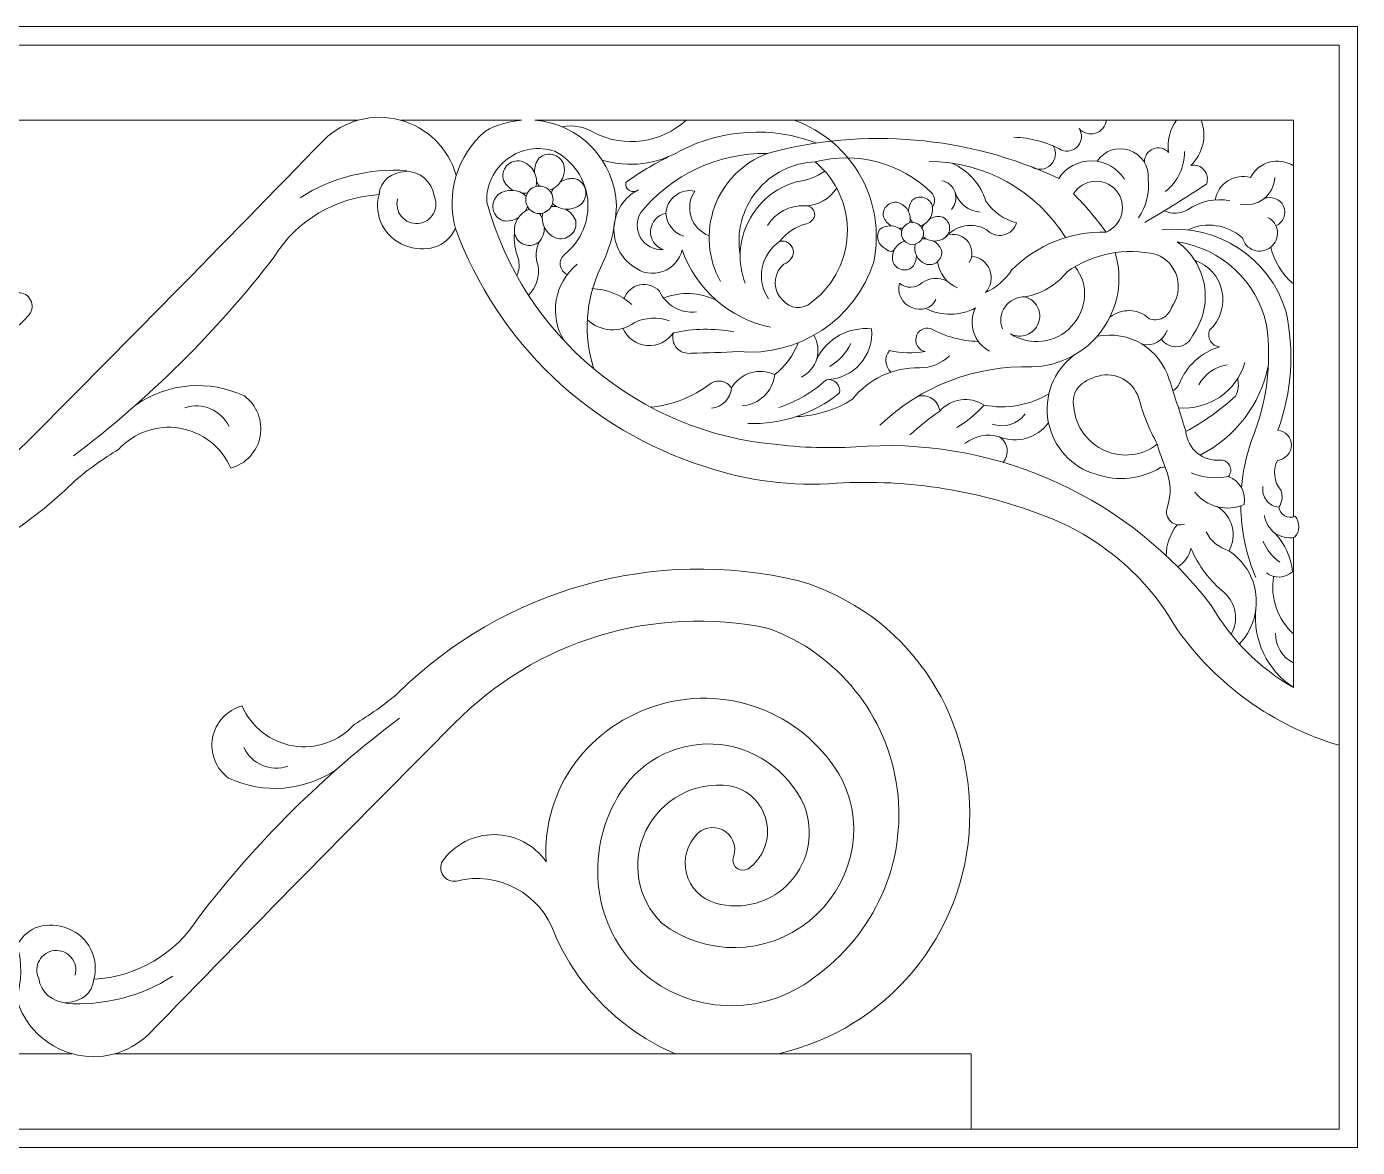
# Model space of a CAD drawing. Header units: millimetres. Extents: x 4867 to 5113, y 1528 to 1787.
# Drawn here: x 4967.8 to 5112.6, y 1665.4 to 1787.4 of the extents above; entities that cross this region are included whole.
import ezdxf

# ---------------------------------------------------------------- set-up
doc = ezdxf.new("R2010")
doc.units = ezdxf.units.MM
doc.header["$MEASUREMENT"] = 0
doc.layers.add('SITARA ALL', color=18, linetype='Continuous', true_color=0x000000)

msp = doc.modelspace()

# ---------------------------------------------------------------- linework, layer by layer
at = {"layer": 'SITARA ALL', "lineweight": 9}
for points, knots in [([(4868.61, 1787.41), (4868.61, 1787.41), (5112.61, 1787.41), (5112.61, 1787.41), (5112.61, 1787.41), (5112.61, 1665.41), (5112.61, 1665.41), (5112.61, 1665.41), (4868.61, 1665.41), (4868.61, 1665.41), (4868.61, 1665.41), (4868.61, 1787.41), (4868.61, 1787.41)], [0, 0, 0, 0, 0.25, 0.25, 0.25, 0.5, 0.5, 0.5, 0.75, 0.75, 0.75, 1, 1, 1, 1]), ([(4870.61, 1785.41), (4870.61, 1785.41), (4870.61, 1667.41), (4870.61, 1667.41), (4870.61, 1667.41), (5110.61, 1667.41), (5110.61, 1667.41), (5110.61, 1667.41), (5110.61, 1785.41), (5110.61, 1785.41), (5110.61, 1785.41), (4870.61, 1785.41), (4870.61, 1785.41)], [0, 0, 0, 0, 0.25, 0.25, 0.25, 0.5, 0.5, 0.5, 0.75, 0.75, 0.75, 1, 1, 1, 1]), ([(5003.82, 1777.22), (5003.82, 1777.22), (4910.63, 1777.22), (4910.63, 1777.22), (4910.63, 1777.22), (4910.63, 1785.41), (4910.63, 1785.41), (4910.63, 1785.41), (5110.61, 1785.41), (5110.61, 1785.41), (5110.61, 1785.41), (5110.61, 1709.18), (5110.61, 1709.18), (5103.47, 1711.3), (5097.25, 1715.77), (5092.95, 1721.85), (5089.7, 1727.58), (5084.53, 1731.97), (5078.34, 1734.23), (5070.96, 1737.07), (5063.06, 1738.24), (5055.17, 1737.66)], [0, 0, 0, 0, 0.125, 0.125, 0.125, 0.25, 0.25, 0.25, 0.375, 0.375, 0.375, 0.5, 0.5, 0.5, 0.625, 0.625, 0.625, 0.75, 0.75, 0.75, 1, 1, 1, 1]), ([(4931.62, 1777.22), (4919.77, 1774.54), (4911.22, 1764.22), (4910.81, 1752.08), (4910.39, 1739.95), (4917.76, 1729.2), (4929.39, 1725.73), (4945.08, 1722), (4961.57, 1726.62), (4973.02, 1737.98), (4974.52, 1739.23), (4976.12, 1740.37), (4977.79, 1741.39), (4979.46, 1743.24), (4981.97, 1744.11), (4984.43, 1743.7), (4986.9, 1743.3), (4989, 1741.65), (4989.99, 1739.35), (4991.64, 1739.8), (4992.88, 1741.15), (4993.19, 1742.83), (4993.5, 1744.51), (4992.85, 1746.2), (4991.47, 1747.21), (4987.65, 1749), (4983.16, 1748.64), (4979.68, 1746.25)], [0, 0, 0, 0, 0.1, 0.1, 0.1, 0.2, 0.2, 0.2, 0.3, 0.3, 0.3, 0.4, 0.4, 0.4, 0.5, 0.5, 0.5, 0.6, 0.6, 0.6, 0.7, 0.7, 0.7, 0.8, 0.8, 0.8, 1, 1, 1, 1]), ([(5014.53, 1771.21), (5013.7, 1774.16), (5011.38, 1776.45), (5008.42, 1777.24), (5005.46, 1778.03), (5002.33, 1777.23), (5000.14, 1775.09), (4989.15, 1763.76), (4978.08, 1752.5), (4966.94, 1741.33), (4958.07, 1732.22), (4945.14, 1728.29), (4932.7, 1730.91), (4925.13, 1733.67), (4919.73, 1740.41), (4918.68, 1748.39), (4917.63, 1756.38), (4921.19, 1764.34), (4927.79, 1768.96), (4933.39, 1773.25), (4941.25, 1772.96), (4946.53, 1768.27), (4951.8, 1763.58), (4952.72, 1755.35), (4949.11, 1749.29), (4947.01, 1745.56), (4943, 1743.32), (4938.72, 1743.5), (4934.45, 1743.68), (4930.61, 1746.29), (4928.83, 1750.18), (4927.69, 1753), (4928.27, 1756.23), (4930.3, 1758.49), (4932.34, 1760.75), (4935.52, 1761.65), (4938.45, 1760.83), (4940.01, 1760.4), (4941.22, 1759.16), (4941.62, 1757.6), (4942.03, 1756.03), (4941.54, 1754.35), (4940.38, 1753.22), (4939.53, 1752.46), (4938.26, 1752.4), (4937.34, 1753.07), (4936.41, 1753.75), (4936.12, 1755.05), (4936.59, 1756.09), (4936.6, 1756.49), (4936.39, 1756.87), (4936.04, 1757.08), (4935.69, 1757.28), (4935.27, 1757.29), (4934.91, 1757.09), (4933.26, 1755.91), (4932.48, 1753.86), (4932.93, 1751.88), (4933.38, 1749.9), (4934.95, 1748.4), (4936.95, 1748.06), (4940.71, 1747.55), (4944.38, 1749.51), (4946.03, 1752.93), (4947.69, 1756.35), (4947.03, 1760.37), (4944.29, 1763.01), (4939.55, 1766.64), (4932.92, 1766.55), (4928.28, 1762.78), (4923.64, 1759.01), (4922.08, 1752.8), (4924.67, 1747.4), (4928.55, 1740.37), (4936.78, 1736.96), (4944.5, 1739.2), (4952.21, 1741.43), (4957.37, 1748.3), (4956.9, 1756.32), (4958.18, 1754.48), (4960.29, 1753.38), (4962.53, 1753.37), (4964.78, 1753.36), (4966.88, 1754.42), (4968.18, 1756.25), (4968.46, 1756.75), (4968.43, 1757.36), (4968.1, 1757.82), (4967.78, 1758.29), (4967.22, 1758.52), (4966.66, 1758.42), (4962.13, 1757.25), (4957.47, 1759.78), (4955.97, 1764.21), (4953.4, 1770.05), (4948.72, 1774.7), (4942.86, 1777.22)], [0, 0, 0, 0, 0.030303, 0.030303, 0.030303, 0.060606, 0.060606, 0.060606, 0.090909, 0.090909, 0.090909, 0.121212, 0.121212, 0.121212, 0.151515, 0.151515, 0.151515, 0.181818, 0.181818, 0.181818, 0.212121, 0.212121, 0.212121, 0.242424, 0.242424, 0.242424, 0.272727, 0.272727, 0.272727, 0.30303, 0.30303, 0.30303, 0.333333, 0.333333, 0.333333, 0.363636, 0.363636, 0.363636, 0.393939, 0.393939, 0.393939, 0.424242, 0.424242, 0.424242, 0.454545, 0.454545, 0.454545, 0.484848, 0.484848, 0.484848, 0.515152, 0.515152, 0.515152, 0.545455, 0.545455, 0.545455, 0.575758, 0.575758, 0.575758, 0.606061, 0.606061, 0.606061, 0.636364, 0.636364, 0.636364, 0.666667, 0.666667, 0.666667, 0.69697, 0.69697, 0.69697, 0.727273, 0.727273, 0.727273, 0.757576, 0.757576, 0.757576, 0.787879, 0.787879, 0.787879, 0.818182, 0.818182, 0.818182, 0.848485, 0.848485, 0.848485, 0.878788, 0.878788, 0.878788, 0.909091, 0.909091, 0.909091, 0.939394, 0.939394, 0.939394, 1, 1, 1, 1]), ([(4972.86, 1740.69), (4981.1, 1746.89), (4988.45, 1754.18), (4994.71, 1762.36), (4997.19, 1766.34), (5001.45, 1768.86), (5006.13, 1769.12), (5005.5, 1766.82), (5006.72, 1764.43), (5008.95, 1763.59), (5011.17, 1762.76), (5013.42, 1763.3), (5014.46, 1765.44), (5013.38, 1769.3), (5014.65, 1773.44), (5017.7, 1776.03), (5018.92, 1776.71), (5020.26, 1777.11), (5021.64, 1777.22), (5021.64, 1777.22), (5008.54, 1777.22), (5008.54, 1777.22)], [0, 0, 0, 0, 0.125, 0.125, 0.125, 0.25, 0.25, 0.25, 0.375, 0.375, 0.375, 0.5, 0.5, 0.5, 0.625, 0.625, 0.625, 0.75, 0.75, 0.75, 1, 1, 1, 1]), ([(5029.52, 1750.14), (5028.33, 1753.76), (5028.59, 1757.7), (5030.23, 1761.14), (5031.28, 1763.25), (5031.87, 1765.56), (5031.96, 1767.91), (5031.82, 1772.83), (5028, 1776.85), (5023.1, 1777.22), (5023.1, 1777.22), (5105.65, 1777.22), (5105.65, 1777.22), (5105.65, 1777.22), (5105.65, 1734.05), (5105.65, 1734.05)], [0, 0, 0, 0, 0.166667, 0.166667, 0.166667, 0.333333, 0.333333, 0.333333, 0.5, 0.5, 0.5, 0.666667, 0.666667, 0.666667, 1, 1, 1, 1]), ([(5026.05, 1776.51), (5027.26, 1776.76), (5028.53, 1776.51), (5029.57, 1775.84), (5032.87, 1774.19), (5036.83, 1774.74), (5039.56, 1777.22)], [0, 0, 0, 0, 0.333333, 0.333333, 0.333333, 1, 1, 1, 1]), ([(5032.68, 1754.57), (5033.13, 1753.52), (5034.13, 1752.8), (5035.28, 1752.7), (5036.43, 1752.6), (5037.53, 1753.12), (5038.16, 1754.08), (5037.99, 1753.51), (5038.13, 1752.88), (5038.52, 1752.43), (5038.92, 1751.98), (5039.52, 1751.77), (5040.11, 1751.87), (5041.83, 1751.89), (5043.54, 1751.94), (5045.25, 1752.03), (5051.84, 1751.46), (5057.94, 1755.51), (5059.97, 1761.81), (5061.33, 1768.39), (5057.65, 1774.96), (5051.32, 1777.22)], [0, 0, 0, 0, 0.125, 0.125, 0.125, 0.25, 0.25, 0.25, 0.375, 0.375, 0.375, 0.5, 0.5, 0.5, 0.625, 0.625, 0.625, 0.75, 0.75, 0.75, 1, 1, 1, 1]), ([(5085.29, 1777.22), (5085.2, 1776.55), (5084.73, 1776), (5084.09, 1775.8), (5083.45, 1775.61), (5082.75, 1775.82), (5082.31, 1776.32), (5082.7, 1775.75), (5082.66, 1774.99), (5082.23, 1774.45), (5081.8, 1773.91), (5081.04, 1773.72), (5080.4, 1773.97), (5078.8, 1774.85), (5077.02, 1775.33), (5075.21, 1775.37)], [0, 0, 0, 0, 0.166667, 0.166667, 0.166667, 0.333333, 0.333333, 0.333333, 0.5, 0.5, 0.5, 0.666667, 0.666667, 0.666667, 1, 1, 1, 1]), ([(5092.93, 1777.22), (5092.18, 1776.21), (5091.87, 1774.95), (5092.06, 1773.72), (5091.63, 1774.19), (5090.95, 1774.34), (5090.37, 1774.09), (5089.78, 1773.85), (5089.41, 1773.28), (5089.44, 1772.65)], [0, 0, 0, 0, 0.25, 0.25, 0.25, 0.5, 0.5, 0.5, 1, 1, 1, 1]), ([(5089.46, 1766.1), (5091.74, 1767.42), (5093.98, 1768.81), (5096.18, 1770.28), (5096.38, 1770.79), (5096.29, 1771.38), (5095.93, 1771.8), (5095.58, 1772.22), (5095.03, 1772.42), (5094.48, 1772.31), (5095.8, 1773.57), (5096.25, 1775.5), (5095.61, 1777.22)], [0, 0, 0, 0, 0.2, 0.2, 0.2, 0.4, 0.4, 0.4, 0.6, 0.6, 0.6, 1, 1, 1, 1]), ([(5053.76, 1774.73), (5048.94, 1776.58), (5043.56, 1776.28), (5038.97, 1773.92), (5036.39, 1772.41), (5033.3, 1772.02), (5030.42, 1772.86)], [0, 0, 0, 0, 0.333333, 0.333333, 0.333333, 1, 1, 1, 1]), ([(5087.25, 1770.79), (5086.49, 1772.02), (5085.15, 1772.78), (5083.7, 1772.8), (5082.25, 1772.82), (5080.89, 1772.1), (5080.1, 1770.89), (5070.18, 1775.52), (5058.94, 1776.49), (5048.37, 1773.6)], [0, 0, 0, 0, 0.25, 0.25, 0.25, 0.5, 0.5, 0.5, 1, 1, 1, 1]), ([(5105.65, 1731.8), (5105.65, 1731.8), (5105.65, 1715.46), (5105.65, 1715.46), (5101.94, 1717.6), (5098.87, 1720.67), (5096.73, 1724.38), (5087.84, 1735.98), (5073.85, 1742.47), (5059.26, 1741.75), (5056, 1741.48), (5052.73, 1741.53), (5049.49, 1741.91), (5034.46, 1743.2), (5021.83, 1753.76), (5017.86, 1768.32), (5017.79, 1770.16), (5018.63, 1771.92), (5020.11, 1773.02), (5021.58, 1774.12), (5023.52, 1774.43), (5025.26, 1773.84), (5027.27, 1772.79), (5028.62, 1770.8), (5028.84, 1768.55), (5029.07, 1766.3), (5028.12, 1764.07), (5026.36, 1762.64), (5025.99, 1762.37), (5025.8, 1761.91), (5025.86, 1761.46), (5025.91, 1761), (5026.2, 1760.61), (5026.62, 1760.42)], [0, 0, 0, 0, 0.083333, 0.083333, 0.083333, 0.166667, 0.166667, 0.166667, 0.25, 0.25, 0.25, 0.333333, 0.333333, 0.333333, 0.416667, 0.416667, 0.416667, 0.5, 0.5, 0.5, 0.583333, 0.583333, 0.583333, 0.666667, 0.666667, 0.666667, 0.75, 0.75, 0.75, 0.833333, 0.833333, 0.833333, 1, 1, 1, 1]), ([(5077.15, 1772.14), (5077.81, 1771.72), (5078.68, 1771.82), (5079.23, 1772.37), (5079.79, 1772.92), (5079.91, 1773.75), (5079.5, 1774.42)], [0, 0, 0, 0, 0.333333, 0.333333, 0.333333, 1, 1, 1, 1]), ([(5088.78, 1766.61), (5089.64, 1767.84), (5090.02, 1769.35), (5089.85, 1770.84), (5089.96, 1772.23), (5089.11, 1773.51), (5087.78, 1773.95), (5086.46, 1774.39), (5085.05, 1773.93), (5084.3, 1772.75)], [0, 0, 0, 0, 0.25, 0.25, 0.25, 0.5, 0.5, 0.5, 1, 1, 1, 1]), ([(5023.22, 1770.01), (5023.46, 1771.13), (5022.88, 1772.26), (5021.82, 1772.71), (5021.26, 1772.91), (5020.63, 1772.8), (5020.18, 1772.41), (5019.72, 1772.02), (5019.51, 1771.42), (5019.63, 1770.83), (5019.84, 1770.3), (5020.23, 1769.86), (5020.72, 1769.58)], [0, 0, 0, 0, 0.2, 0.2, 0.2, 0.4, 0.4, 0.4, 0.6, 0.6, 0.6, 1, 1, 1, 1]), ([(5024.65, 1769.6), (5025.74, 1769.95), (5026.43, 1771.02), (5026.29, 1772.16), (5026.19, 1772.75), (5025.77, 1773.23), (5025.21, 1773.43), (5024.65, 1773.63), (5024.02, 1773.51), (5023.57, 1773.12), (5023.22, 1772.67), (5023.03, 1772.12), (5023.04, 1771.55)], [0, 0, 0, 0, 0.2, 0.2, 0.2, 0.4, 0.4, 0.4, 0.6, 0.6, 0.6, 1, 1, 1, 1]), ([(5037.65, 1773.26), (5036.03, 1772.45), (5034.47, 1771.51), (5032.99, 1770.46), (5032.91, 1770.11), (5033.07, 1769.75), (5033.39, 1769.56), (5033.7, 1769.38), (5034.09, 1769.41), (5034.36, 1769.64), (5032.81, 1768.87), (5031.8, 1767.32), (5031.7, 1765.59), (5031.6, 1763.86), (5032.41, 1762.22), (5033.86, 1761.27), (5034.75, 1760.57), (5035.93, 1760.38), (5037, 1760.75), (5038.07, 1761.13), (5038.86, 1762.02), (5039.12, 1763.12), (5040.63, 1758.81), (5044.28, 1755.61), (5048.75, 1754.68)], [0, 0, 0, 0, 0.111111, 0.111111, 0.111111, 0.222222, 0.222222, 0.222222, 0.333333, 0.333333, 0.333333, 0.444444, 0.444444, 0.444444, 0.555556, 0.555556, 0.555556, 0.666667, 0.666667, 0.666667, 0.777778, 0.777778, 0.777778, 1, 1, 1, 1]), ([(5037.36, 1767.08), (5036.44, 1766.92), (5035.75, 1766.15), (5035.69, 1765.22), (5035.62, 1764.28), (5036.16, 1763.44), (5037.05, 1763.15), (5036.06, 1763.08), (5035.11, 1763.57), (5034.6, 1764.42), (5034.09, 1765.27), (5034.1, 1766.35), (5034.62, 1767.19), (5037.98, 1771.32), (5043.05, 1773.68), (5048.37, 1773.6), (5045.7, 1772.59), (5043.61, 1770.46), (5042.64, 1767.78), (5041.67, 1765.09), (5041.9, 1762.13), (5043.31, 1759.65)], [0, 0, 0, 0, 0.125, 0.125, 0.125, 0.25, 0.25, 0.25, 0.375, 0.375, 0.375, 0.5, 0.5, 0.5, 0.625, 0.625, 0.625, 0.75, 0.75, 0.75, 1, 1, 1, 1]), ([(5063.75, 1767.28), (5063.74, 1767.74), (5063.9, 1768.18), (5064.18, 1768.54), (5064.54, 1768.85), (5065.04, 1768.95), (5065.49, 1768.79), (5065.94, 1768.63), (5066.27, 1768.24), (5066.36, 1767.77), (5066.7, 1768.27), (5066.64, 1768.94), (5066.21, 1769.37), (5062.88, 1772.61), (5058.11, 1773.87), (5053.61, 1772.69), (5051.12, 1772.6), (5048.78, 1771.43), (5047.22, 1769.48), (5045.65, 1767.54), (5045, 1765.02), (5045.44, 1762.56)], [0, 0, 0, 0, 0.125, 0.125, 0.125, 0.25, 0.25, 0.25, 0.375, 0.375, 0.375, 0.5, 0.5, 0.5, 0.625, 0.625, 0.625, 0.75, 0.75, 0.75, 1, 1, 1, 1]), ([(5105.65, 1772.26), (5104.87, 1772.75), (5103.91, 1772.9), (5103.02, 1772.65), (5102.13, 1772.4), (5101.39, 1771.79), (5100.97, 1770.97), (5100.14, 1771.22), (5099.24, 1771.09), (5098.51, 1770.63), (5097.78, 1770.17), (5097.28, 1769.42), (5097.15, 1768.56)], [0, 0, 0, 0, 0.2, 0.2, 0.2, 0.4, 0.4, 0.4, 0.6, 0.6, 0.6, 1, 1, 1, 1]), ([(5008.16, 1768.66), (5007.97, 1767.98), (5008.13, 1767.26), (5008.58, 1766.73), (5009.03, 1766.2), (5009.71, 1765.92), (5010.4, 1765.99), (5011.09, 1766.05), (5011.71, 1766.45), (5012.05, 1767.06), (5012.4, 1767.67), (5012.42, 1768.4), (5012.12, 1769.02), (5011.9, 1770.55), (5010.58, 1771.67), (5009.04, 1771.63), (5007.5, 1771.59), (5006.27, 1770.65), (5006.13, 1769.12)], [0, 0, 0, 0, 0.142857, 0.142857, 0.142857, 0.285714, 0.285714, 0.285714, 0.428571, 0.428571, 0.428571, 0.571429, 0.571429, 0.571429, 0.714286, 0.714286, 0.714286, 1, 1, 1, 1]), ([(5054.66, 1771.67), (5053.72, 1771.05), (5052.65, 1770.66), (5051.53, 1770.52), (5049.28, 1769.87), (5047.39, 1768.31), (5046.34, 1766.21), (5045.28, 1764.11), (5045.15, 1761.68), (5045.97, 1759.48)], [0, 0, 0, 0, 0.25, 0.25, 0.25, 0.5, 0.5, 0.5, 1, 1, 1, 1]), ([(5052.48, 1767.91), (5053, 1767.96), (5053.46, 1767.6), (5053.54, 1767.08), (5053.62, 1766.57), (5053.16, 1766.06), (5052.65, 1765.95), (5051.5, 1765.67), (5050.48, 1765), (5049.76, 1764.05), (5050.42, 1764.17), (5051.04, 1763.76), (5051.2, 1763.11), (5051.37, 1762.47), (5050.83, 1761.77), (5050.2, 1761.57), (5049.14, 1760.7), (5048.93, 1759.17), (5049.72, 1758.05), (5050.5, 1756.94), (5051.67, 1756.44), (5052.84, 1757.14), (5055.37, 1758.87), (5056.94, 1761.67), (5057.09, 1764.73), (5057.24, 1767.79), (5055.96, 1770.72), (5053.61, 1772.69)], [0, 0, 0, 0, 0.1, 0.1, 0.1, 0.2, 0.2, 0.2, 0.3, 0.3, 0.3, 0.4, 0.4, 0.4, 0.5, 0.5, 0.5, 0.6, 0.6, 0.6, 0.7, 0.7, 0.7, 0.8, 0.8, 0.8, 1, 1, 1, 1]), ([(5068.51, 1772.53), (5070.27, 1771.75), (5071.61, 1770.25), (5072.18, 1768.41), (5072.96, 1767.24), (5074.15, 1766.41), (5075.51, 1766.06), (5075.32, 1765.4), (5074.79, 1764.89), (5074.13, 1764.73), (5073.46, 1764.57), (5072.75, 1764.79), (5072.29, 1765.3), (5070.78, 1766.18), (5068.85, 1765.82), (5067.76, 1764.45), (5067.03, 1763.9), (5066.01, 1763.95), (5065.33, 1764.57)], [0, 0, 0, 0, 0.142857, 0.142857, 0.142857, 0.285714, 0.285714, 0.285714, 0.428571, 0.428571, 0.428571, 0.571429, 0.571429, 0.571429, 0.714286, 0.714286, 0.714286, 1, 1, 1, 1]), ([(5025.07, 1768.56), (5025.07, 1768.03), (5024.79, 1767.54), (5024.33, 1767.27), (5023.86, 1767), (5023.3, 1767), (5022.83, 1767.27), (5022.37, 1767.54), (5022.09, 1768.03), (5022.09, 1768.56), (5022.09, 1769.1), (5022.37, 1769.59), (5022.83, 1769.85), (5023.3, 1770.12), (5023.86, 1770.12), (5024.33, 1769.85), (5024.79, 1769.59), (5025.07, 1769.1), (5025.07, 1768.56)], [0, 0, 0, 0, 0.166667, 0.166667, 0.166667, 0.333333, 0.333333, 0.333333, 0.5, 0.5, 0.5, 0.666667, 0.666667, 0.666667, 0.833333, 0.833333, 0.833333, 1, 1, 1, 1]), ([(5025.01, 1768.15), (5025.86, 1767.38), (5027.13, 1767.32), (5028.05, 1768.01), (5028.51, 1768.39), (5028.72, 1769), (5028.61, 1769.59), (5028.5, 1770.17), (5028.09, 1770.65), (5027.52, 1770.85), (5026.96, 1770.93), (5026.38, 1770.82), (5025.89, 1770.52)], [0, 0, 0, 0, 0.2, 0.2, 0.2, 0.4, 0.4, 0.4, 0.6, 0.6, 0.6, 1, 1, 1, 1]), ([(5068.43, 1767.51), (5068.89, 1768.02), (5069.03, 1768.73), (5068.82, 1769.38), (5068.6, 1770.03), (5068.06, 1770.51), (5067.39, 1770.64)], [0, 0, 0, 0, 0.333333, 0.333333, 0.333333, 1, 1, 1, 1]), ([(5085.25, 1765.05), (5086.1, 1765.4), (5086.74, 1766.14), (5086.96, 1767.03), (5087.18, 1767.93), (5086.96, 1768.87), (5086.36, 1769.57), (5085.76, 1770.28), (5084.86, 1770.65), (5083.94, 1770.57), (5083.02, 1770.5), (5082.19, 1769.99), (5081.72, 1769.2), (5083.01, 1767.92), (5084.19, 1766.53), (5085.25, 1765.05), (5081.39, 1765.14), (5077.68, 1763.64), (5074.97, 1760.89), (5074.28, 1759.83), (5073.29, 1758.99), (5072.13, 1758.48), (5072.73, 1759.14), (5072.91, 1760.08), (5072.6, 1760.92), (5072.28, 1761.75), (5071.52, 1762.34), (5070.63, 1762.42)], [0, 0, 0, 0, 0.1, 0.1, 0.1, 0.2, 0.2, 0.2, 0.3, 0.3, 0.3, 0.4, 0.4, 0.4, 0.5, 0.5, 0.5, 0.6, 0.6, 0.6, 0.7, 0.7, 0.7, 0.8, 0.8, 0.8, 1, 1, 1, 1]), ([(5099.84, 1768.1), (5100.74, 1767.9), (5101.68, 1768.11), (5102.41, 1768.67), (5103.14, 1769.23), (5103.59, 1770.08), (5103.63, 1771)], [0, 0, 0, 0, 0.333333, 0.333333, 0.333333, 1, 1, 1, 1]), ([(5022.15, 1768.97), (5021.3, 1769.74), (5020.03, 1769.8), (5019.11, 1769.12), (5018.65, 1768.73), (5018.44, 1768.13), (5018.55, 1767.54), (5018.66, 1766.95), (5019.07, 1766.47), (5019.64, 1766.28), (5020.2, 1766.19), (5020.78, 1766.31), (5021.27, 1766.6)], [0, 0, 0, 0, 0.2, 0.2, 0.2, 0.4, 0.4, 0.4, 0.6, 0.6, 0.6, 1, 1, 1, 1]), ([(5042.05, 1764.65), (5041.12, 1765), (5040.4, 1765.75), (5040.09, 1766.7), (5039.79, 1767.64), (5039.93, 1768.68), (5040.49, 1769.51), (5039.74, 1769.66), (5038.97, 1769.48), (5038.36, 1769.01), (5037.76, 1768.54), (5037.4, 1767.84), (5037.36, 1767.08), (5037.43, 1765.93), (5038.2, 1764.95), (5039.3, 1764.6)], [0, 0, 0, 0, 0.166667, 0.166667, 0.166667, 0.333333, 0.333333, 0.333333, 0.5, 0.5, 0.5, 0.666667, 0.666667, 0.666667, 1, 1, 1, 1]), ([(5055.94, 1769.84), (5055.19, 1768.65), (5053.89, 1767.92), (5052.48, 1767.91), (5050.84, 1767.98), (5049.29, 1767.17), (5048.41, 1765.78)], [0, 0, 0, 0, 0.333333, 0.333333, 0.333333, 1, 1, 1, 1]), ([(5091.58, 1767.36), (5092.4, 1766.99), (5093.34, 1767.03), (5094.13, 1767.46), (5095.46, 1768.42), (5097.13, 1768.78), (5098.74, 1768.45)], [0, 0, 0, 0, 0.333333, 0.333333, 0.333333, 1, 1, 1, 1]), ([(5103.74, 1765.72), (5104.13, 1765.89), (5104.44, 1766.22), (5104.6, 1766.62), (5104.75, 1767.02), (5104.74, 1767.47), (5104.56, 1767.86), (5104.39, 1768.26), (5104.06, 1768.56), (5103.65, 1768.71), (5103.25, 1768.86), (5102.8, 1768.85), (5102.41, 1768.67)], [0, 0, 0, 0, 0.2, 0.2, 0.2, 0.4, 0.4, 0.4, 0.6, 0.6, 0.6, 1, 1, 1, 1]), ([(5022.39, 1758.18), (5023.23, 1759.02), (5023.63, 1760.21), (5023.45, 1761.39), (5023.12, 1762.24), (5023.17, 1763.19), (5023.59, 1764.01), (5023.14, 1763.61), (5022.51, 1763.49), (5021.95, 1763.69), (5021.39, 1763.89), (5020.97, 1764.38), (5020.87, 1764.97), (5020.73, 1766.1), (5021.42, 1767.18), (5022.51, 1767.53)], [0, 0, 0, 0, 0.166667, 0.166667, 0.166667, 0.333333, 0.333333, 0.333333, 0.5, 0.5, 0.5, 0.666667, 0.666667, 0.666667, 1, 1, 1, 1]), ([(5023.94, 1767.12), (5023.7, 1766), (5024.28, 1764.87), (5025.34, 1764.41), (5025.9, 1764.21), (5026.53, 1764.33), (5026.98, 1764.72), (5027.44, 1765.11), (5027.65, 1765.7), (5027.53, 1766.29), (5027.32, 1766.82), (5026.94, 1767.26), (5026.44, 1767.54)], [0, 0, 0, 0, 0.2, 0.2, 0.2, 0.4, 0.4, 0.4, 0.6, 0.6, 0.6, 1, 1, 1, 1]), ([(5063.9, 1766.05), (5064.09, 1766.95), (5063.62, 1767.85), (5062.78, 1768.21), (5062.33, 1768.38), (5061.83, 1768.28), (5061.47, 1767.97), (5061.1, 1767.66), (5060.93, 1767.18), (5061.03, 1766.71), (5061.19, 1766.29), (5061.5, 1765.93), (5061.9, 1765.71)], [0, 0, 0, 0, 0.2, 0.2, 0.2, 0.4, 0.4, 0.4, 0.6, 0.6, 0.6, 1, 1, 1, 1]), ([(5063.04, 1765.22), (5062.36, 1765.84), (5061.34, 1765.89), (5060.61, 1765.34), (5060.19, 1764.7), (5060.37, 1763.84), (5061, 1763.41), (5061.63, 1762.99), (5061.87, 1762.65), (5062.31, 1763.28)], [0, 0, 0, 0, 0.25, 0.25, 0.25, 0.5, 0.5, 0.5, 1, 1, 1, 1]), ([(5065.38, 1764.89), (5065.38, 1764.47), (5065.15, 1764.07), (5064.78, 1763.86), (5064.41, 1763.65), (5063.96, 1763.65), (5063.59, 1763.86), (5063.22, 1764.07), (5062.99, 1764.47), (5062.99, 1764.89), (5062.99, 1765.32), (5063.22, 1765.71), (5063.59, 1765.93), (5063.96, 1766.14), (5064.41, 1766.14), (5064.78, 1765.93), (5065.15, 1765.71), (5065.38, 1765.32), (5065.38, 1764.89)], [0, 0, 0, 0, 0.166667, 0.166667, 0.166667, 0.333333, 0.333333, 0.333333, 0.5, 0.5, 0.5, 0.666667, 0.666667, 0.666667, 0.833333, 0.833333, 0.833333, 1, 1, 1, 1]), ([(5067.76, 1764.45), (5068.13, 1764.76), (5068.3, 1765.24), (5068.21, 1765.71), (5068.12, 1766.18), (5067.79, 1766.57), (5067.34, 1766.72), (5066.89, 1766.79), (5066.43, 1766.7), (5066.04, 1766.46)], [0, 0, 0, 0, 0.25, 0.25, 0.25, 0.5, 0.5, 0.5, 1, 1, 1, 1]), ([(5091.34, 1765.29), (5097.37, 1765.96), (5103.02, 1762.26), (5104.82, 1756.47), (5105.77, 1752.14), (5105.48, 1747.64), (5103.96, 1743.47), (5104.79, 1743.38), (5105.42, 1742.69), (5105.44, 1741.86), (5105.46, 1741.03), (5104.73, 1740.3), (5103.91, 1740.17), (5103.37, 1739.12), (5103.52, 1737.86), (5104.27, 1736.96), (5104.53, 1736.34), (5104.45, 1735.63), (5104.05, 1735.1)], [0, 0, 0, 0, 0.142857, 0.142857, 0.142857, 0.285714, 0.285714, 0.285714, 0.428571, 0.428571, 0.428571, 0.571429, 0.571429, 0.571429, 0.714286, 0.714286, 0.714286, 1, 1, 1, 1]), ([(5094.15, 1765.29), (5096.12, 1766.21), (5098.46, 1765.87), (5100.09, 1764.42), (5100.26, 1763.78), (5100.74, 1763.28), (5101.36, 1763.07), (5101.99, 1762.87), (5102.67, 1762.99), (5103.18, 1763.41), (5103.7, 1763.82), (5103.96, 1764.47), (5103.9, 1765.12), (5103.83, 1765.78), (5103.44, 1766.35), (5102.85, 1766.65)], [0, 0, 0, 0, 0.166667, 0.166667, 0.166667, 0.333333, 0.333333, 0.333333, 0.5, 0.5, 0.5, 0.666667, 0.666667, 0.666667, 1, 1, 1, 1]), ([(5014.46, 1765.44), (5018.99, 1753.05), (5029.01, 1743.48), (5041.6, 1739.52), (5046.21, 1737.95), (5051.1, 1737.33), (5055.96, 1737.71)], [0, 0, 0, 0, 0.333333, 0.333333, 0.333333, 1, 1, 1, 1]), ([(5020.87, 1764.97), (5020.78, 1764.03), (5020.92, 1763.08), (5021.27, 1762.2), (5021.45, 1761.56), (5021.39, 1760.89), (5021.13, 1760.29)], [0, 0, 0, 0, 0.333333, 0.333333, 0.333333, 1, 1, 1, 1]), ([(5063.33, 1764.07), (5062.46, 1763.78), (5061.91, 1762.93), (5062.01, 1762.02), (5062.1, 1761.55), (5062.43, 1761.16), (5062.88, 1761), (5063.33, 1760.84), (5063.83, 1760.93), (5064.19, 1761.25), (5064.48, 1761.61), (5064.63, 1762.05), (5064.62, 1762.51)], [0, 0, 0, 0, 0.2, 0.2, 0.2, 0.4, 0.4, 0.4, 0.6, 0.6, 0.6, 1, 1, 1, 1]), ([(5064.48, 1763.74), (5064.28, 1762.84), (5064.75, 1761.94), (5065.59, 1761.58), (5066.04, 1761.41), (5066.54, 1761.51), (5066.91, 1761.82), (5067.27, 1762.13), (5067.44, 1762.61), (5067.35, 1763.08), (5067.18, 1763.5), (5066.87, 1763.86), (5066.47, 1764.08)], [0, 0, 0, 0, 0.2, 0.2, 0.2, 0.4, 0.4, 0.4, 0.6, 0.6, 0.6, 1, 1, 1, 1]), ([(5070.37, 1761.72), (5070.79, 1762.41), (5070.75, 1763.28), (5070.28, 1763.94), (5069.81, 1764.59), (5069, 1764.91), (5068.21, 1764.74)], [0, 0, 0, 0, 0.333333, 0.333333, 0.333333, 1, 1, 1, 1]), ([(5049.76, 1764.05), (5048.76, 1763.39), (5048.07, 1762.35), (5047.83, 1761.17), (5047.6, 1759.99), (5047.84, 1758.78), (5048.52, 1757.78)], [0, 0, 0, 0, 0.333333, 0.333333, 0.333333, 1, 1, 1, 1]), ([(5060.64, 1744.02), (5065.08, 1748.28), (5071.05, 1750.57), (5077.19, 1750.38), (5080.21, 1750.44), (5083.03, 1751.91), (5084.8, 1754.36), (5086.58, 1756.8), (5087.12, 1759.91), (5086.25, 1762.8)], [0, 0, 0, 0, 0.25, 0.25, 0.25, 0.5, 0.5, 0.5, 1, 1, 1, 1]), ([(5085.66, 1755.77), (5086.92, 1756.79), (5088.74, 1756.73), (5089.93, 1755.62), (5090.41, 1755.43), (5090.96, 1755.46), (5091.42, 1755.7), (5091.88, 1755.93), (5092.23, 1756.35), (5092.36, 1756.85), (5093.07, 1757.79), (5093.3, 1759.01), (5092.98, 1760.15), (5092.65, 1761.28), (5091.83, 1762.19), (5090.73, 1762.62), (5087.36, 1763.39), (5083.83, 1762.7), (5081.01, 1760.72), (5079.86, 1759.29), (5078.23, 1758.32), (5076.43, 1757.99)], [0, 0, 0, 0, 0.125, 0.125, 0.125, 0.25, 0.25, 0.25, 0.375, 0.375, 0.375, 0.5, 0.5, 0.5, 0.625, 0.625, 0.625, 0.75, 0.75, 0.75, 1, 1, 1, 1]), ([(5091.28, 1753.38), (5091.69, 1752.8), (5092.4, 1752.48), (5093.11, 1752.58), (5093.83, 1752.67), (5094.43, 1753.14), (5094.68, 1753.81), (5095.82, 1755.39), (5096.27, 1757.35), (5095.95, 1759.26), (5095.63, 1761.17), (5094.57, 1762.87), (5092.99, 1763.99), (5097.8, 1763.31), (5101.69, 1759.69), (5102.72, 1754.93), (5103.3, 1750.71), (5102.75, 1746.4), (5101.12, 1742.46), (5100.51, 1740.77), (5100.13, 1739), (5099.99, 1737.21)], [0, 0, 0, 0, 0.125, 0.125, 0.125, 0.25, 0.25, 0.25, 0.375, 0.375, 0.375, 0.5, 0.5, 0.5, 0.625, 0.625, 0.625, 0.75, 0.75, 0.75, 1, 1, 1, 1]), ([(5073.97, 1754.53), (5073.66, 1755.33), (5073.77, 1756.22), (5074.26, 1756.92), (5074.76, 1757.61), (5075.57, 1758.02), (5076.43, 1757.99), (5077.02, 1757.83), (5077.52, 1757.43), (5077.8, 1756.88), (5078.08, 1756.33), (5078.11, 1755.68), (5077.88, 1755.11), (5077.66, 1754.54), (5077.2, 1754.08), (5076.63, 1753.87), (5076.05, 1753.65), (5075.41, 1753.69), (5074.86, 1753.97), (5076.97, 1752.59), (5079.78, 1752.93), (5081.49, 1754.79), (5083.19, 1756.65), (5083.44, 1759.29), (5081.88, 1761.28)], [0, 0, 0, 0, 0.111111, 0.111111, 0.111111, 0.222222, 0.222222, 0.222222, 0.333333, 0.333333, 0.333333, 0.444444, 0.444444, 0.444444, 0.555556, 0.555556, 0.555556, 0.666667, 0.666667, 0.666667, 0.777778, 0.777778, 0.777778, 1, 1, 1, 1]), ([(5094.91, 1761.98), (5096.41, 1761.46), (5097.54, 1760.19), (5097.87, 1758.64), (5098.21, 1757.08), (5097.69, 1755.45), (5096.53, 1754.36), (5096.37, 1753.98), (5096.4, 1753.55), (5096.61, 1753.19), (5096.82, 1752.83), (5097.18, 1752.6), (5097.59, 1752.55), (5095.6, 1751.95), (5094, 1750.49), (5093.23, 1748.57)], [0, 0, 0, 0, 0.166667, 0.166667, 0.166667, 0.333333, 0.333333, 0.333333, 0.5, 0.5, 0.5, 0.666667, 0.666667, 0.666667, 1, 1, 1, 1]), ([(5067.98, 1759.71), (5067.09, 1760.18), (5066.01, 1760.1), (5065.2, 1759.51), (5064.52, 1758.9), (5063.48, 1758.88), (5062.78, 1759.48), (5062.47, 1758.38), (5063.06, 1757.22), (5064.13, 1756.83), (5065.2, 1756.43), (5066.24, 1756.65), (5066.71, 1757.69)], [0, 0, 0, 0, 0.2, 0.2, 0.2, 0.4, 0.4, 0.4, 0.6, 0.6, 0.6, 1, 1, 1, 1]), ([(5032.81, 1757.8), (5033.07, 1758.56), (5033.71, 1759.14), (5034.5, 1759.31), (5035.28, 1759.47), (5036.11, 1759.2), (5036.65, 1758.61), (5037.36, 1757.07), (5038.98, 1756.17), (5040.67, 1756.37)], [0, 0, 0, 0, 0.25, 0.25, 0.25, 0.5, 0.5, 0.5, 1, 1, 1, 1]), ([(5037.73, 1755.38), (5036.48, 1755.84), (5035.09, 1755.76), (5033.89, 1755.17), (5032.34, 1754.05), (5030.21, 1754.19), (5028.81, 1755.49)], [0, 0, 0, 0, 0.333333, 0.333333, 0.333333, 1, 1, 1, 1]), ([(5065.64, 1756.73), (5067.35, 1755.87), (5069.37, 1755.89), (5071.06, 1756.79), (5070.2, 1755.07), (5070.87, 1752.97), (5072.57, 1752.08)], [0, 0, 0, 0, 0.333333, 0.333333, 0.333333, 1, 1, 1, 1]), ([(5046.26, 1744.21), (5049.88, 1744.08), (5053.43, 1745.25), (5056.25, 1747.53), (5056.33, 1747.93), (5056.21, 1748.34), (5055.93, 1748.63), (5055.64, 1748.92), (5055.23, 1749.05), (5054.83, 1748.98), (5056.23, 1749.02), (5057.56, 1749.64), (5058.48, 1750.69), (5059.41, 1751.73), (5059.87, 1753.11), (5059.74, 1754.51), (5057.26, 1754.77), (5054.88, 1753.47), (5053.77, 1751.24)], [0, 0, 0, 0, 0.142857, 0.142857, 0.142857, 0.285714, 0.285714, 0.285714, 0.428571, 0.428571, 0.428571, 0.571429, 0.571429, 0.571429, 0.714286, 0.714286, 0.714286, 1, 1, 1, 1]), ([(5061.84, 1749.8), (5061.17, 1750.41), (5061.1, 1751.45), (5061.69, 1752.15), (5062.96, 1751.88), (5064.27, 1751.84), (5065.56, 1752.04), (5065.22, 1752.11), (5064.92, 1752.32), (5064.74, 1752.61), (5064.55, 1752.9), (5064.49, 1753.26), (5064.57, 1753.6), (5064.64, 1753.94), (5064.85, 1754.23), (5065.15, 1754.41), (5065.45, 1754.59), (5065.81, 1754.65), (5066.14, 1754.56), (5067.73, 1753.67), (5069.52, 1753.18), (5071.34, 1753.15)], [0, 0, 0, 0, 0.125, 0.125, 0.125, 0.25, 0.25, 0.25, 0.375, 0.375, 0.375, 0.5, 0.5, 0.5, 0.625, 0.625, 0.625, 0.75, 0.75, 0.75, 1, 1, 1, 1]), ([(5098.58, 1738.45), (5098.85, 1738.78), (5098.9, 1739.23), (5098.71, 1739.61), (5098.53, 1740), (5098.14, 1740.23), (5097.72, 1740.22), (5095.81, 1740.04), (5094.12, 1741.43), (5093.93, 1743.34), (5093.35, 1745.22), (5092.76, 1747.1), (5092.14, 1748.97), (5091.14, 1752.35), (5087.74, 1754.4), (5084.29, 1753.7)], [0, 0, 0, 0, 0.166667, 0.166667, 0.166667, 0.333333, 0.333333, 0.333333, 0.5, 0.5, 0.5, 0.666667, 0.666667, 0.666667, 1, 1, 1, 1]), ([(5045.66, 1746.14), (5047.5, 1746.28), (5048.98, 1747.7), (5049.19, 1749.53), (5050.35, 1750.42), (5051.23, 1751.62), (5051.74, 1752.99)], [0, 0, 0, 0, 0.333333, 0.333333, 0.333333, 1, 1, 1, 1]), ([(5052.1, 1749.26), (5052.91, 1749.66), (5053.51, 1750.38), (5053.77, 1751.24), (5054.02, 1752.11), (5053.91, 1753.04), (5053.45, 1753.81)], [0, 0, 0, 0, 0.333333, 0.333333, 0.333333, 1, 1, 1, 1]), ([(5068.22, 1751.59), (5067.35, 1750.74), (5066.17, 1750.27), (5064.95, 1750.27), (5062.11, 1750.34), (5059.41, 1749.08), (5057.65, 1746.85), (5055.83, 1745.69), (5053.72, 1745.04), (5051.55, 1744.97)], [0, 0, 0, 0, 0.25, 0.25, 0.25, 0.5, 0.5, 0.5, 1, 1, 1, 1]), ([(5081.76, 1751.63), (5079.53, 1749.95), (5078.45, 1747.14), (5078.97, 1744.4), (5079.49, 1741.65), (5081.48, 1739.44), (5084.17, 1738.68), (5086.5, 1737.86), (5089.07, 1738.13), (5091.18, 1739.41), (5091.34, 1739.43), (5091.51, 1739.46), (5091.67, 1739.49)], [0, 0, 0, 0, 0.2, 0.2, 0.2, 0.4, 0.4, 0.4, 0.6, 0.6, 0.6, 1, 1, 1, 1]), ([(5049.19, 1749.53), (5047.48, 1750.34), (5045.44, 1749.71), (5044.49, 1748.08), (5044.4, 1746.91), (5043.48, 1745.98), (5042.31, 1745.87)], [0, 0, 0, 0, 0.333333, 0.333333, 0.333333, 1, 1, 1, 1]), ([(5090.83, 1741.96), (5089.95, 1743.56), (5089.27, 1745.26), (5088.8, 1747.03), (5088.19, 1748.85), (5086.27, 1749.88), (5084.42, 1749.38), (5082.57, 1748.87), (5081.35, 1747.78), (5081.76, 1745.9), (5081.95, 1743.85), (5083.25, 1742.07), (5085.14, 1741.25), (5087.03, 1740.43), (5089.2, 1740.69), (5090.83, 1741.96), (5091.09, 1741.01), (5091.42, 1740.08), (5091.8, 1739.17)], [0, 0, 0, 0, 0.142857, 0.142857, 0.142857, 0.285714, 0.285714, 0.285714, 0.428571, 0.428571, 0.428571, 0.571429, 0.571429, 0.571429, 0.714286, 0.714286, 0.714286, 1, 1, 1, 1]), ([(5035.69, 1745.99), (5038.03, 1746.21), (5040.26, 1747.07), (5042.13, 1748.49), (5042.49, 1748.77), (5042.95, 1748.88), (5043.4, 1748.8), (5043.85, 1748.73), (5044.24, 1748.46), (5044.49, 1748.08)], [0, 0, 0, 0, 0.25, 0.25, 0.25, 0.5, 0.5, 0.5, 1, 1, 1, 1]), ([(5093.93, 1743.34), (5095.89, 1744.38), (5097.7, 1745.67), (5099.33, 1747.18), (5099.65, 1747.75), (5099.74, 1748.43), (5099.56, 1749.06)], [0, 0, 0, 0, 0.333333, 0.333333, 0.333333, 1, 1, 1, 1]), ([(5079.03, 1747.45), (5076.91, 1746.17), (5074.4, 1745.73), (5071.97, 1746.22), (5070.42, 1747.22), (5068.37, 1746.94), (5067.16, 1745.55), (5067.1, 1746.12), (5066.78, 1746.63), (5066.3, 1746.94), (5065.81, 1747.24), (5065.21, 1747.31), (5064.67, 1747.11)], [0, 0, 0, 0, 0.2, 0.2, 0.2, 0.4, 0.4, 0.4, 0.6, 0.6, 0.6, 1, 1, 1, 1]), ([(5069.9, 1742.02), (5070.95, 1742.88), (5072.36, 1743.16), (5073.65, 1742.75), (5075.57, 1741.99), (5077.76, 1742.62), (5078.98, 1744.29)], [0, 0, 0, 0, 0.333333, 0.333333, 0.333333, 1, 1, 1, 1]), ([(4977.39, 1675.61), (4977.39, 1675.61), (5070.58, 1675.61), (5070.58, 1675.61), (5070.58, 1675.61), (5070.58, 1667.41), (5070.58, 1667.41), (5070.58, 1667.41), (4870.61, 1667.41), (4870.61, 1667.41), (4870.61, 1667.41), (4870.61, 1743.65), (4870.61, 1743.65), (4877.75, 1741.52), (4883.97, 1737.06), (4888.27, 1730.98), (4891.51, 1725.24), (4896.69, 1720.85), (4902.87, 1718.59), (4910.25, 1715.76), (4918.16, 1714.59), (4926.04, 1715.17)], [0, 0, 0, 0, 0.125, 0.125, 0.125, 0.25, 0.25, 0.25, 0.375, 0.375, 0.375, 0.5, 0.5, 0.5, 0.625, 0.625, 0.625, 0.75, 0.75, 0.75, 1, 1, 1, 1]), ([(5074.05, 1739.98), (5074.4, 1740.38), (5074.56, 1740.92), (5074.48, 1741.45), (5074.4, 1741.99), (5074.1, 1742.46), (5073.65, 1742.75)], [0, 0, 0, 0, 0.333333, 0.333333, 0.333333, 1, 1, 1, 1]), ([(5093.79, 1733.26), (5093.28, 1733.06), (5092.69, 1733.17), (5092.29, 1733.54), (5091.88, 1733.92), (5091.74, 1734.51), (5091.9, 1735.03), (5092.39, 1736.47), (5092.32, 1738.03), (5091.7, 1739.41)], [0, 0, 0, 0, 0.25, 0.25, 0.25, 0.5, 0.5, 0.5, 1, 1, 1, 1]), ([(5094.52, 1738.85), (5095.8, 1738.31), (5097.21, 1738.17), (5098.58, 1738.45), (5099.8, 1737.97), (5100.52, 1736.69), (5100.29, 1735.39), (5098.4, 1734.56), (5096.19, 1735.12), (5094.92, 1736.75)], [0, 0, 0, 0, 0.25, 0.25, 0.25, 0.5, 0.5, 0.5, 1, 1, 1, 1]), ([(5102.32, 1737.34), (5102.24, 1736.81), (5102.38, 1736.27), (5102.71, 1735.85), (5103.04, 1735.42), (5103.52, 1735.15), (5104.05, 1735.1), (5104.1, 1734.7), (5104.34, 1734.35), (5104.7, 1734.16), (5105.05, 1733.97), (5105.47, 1733.95), (5105.83, 1734.12), (5106.39, 1733.45), (5106.37, 1732.46), (5105.77, 1731.82), (5105.03, 1731.67), (5104.25, 1731.84), (5103.63, 1732.29), (5103.01, 1732.73), (5102.6, 1733.42), (5102.5, 1734.18)], [0, 0, 0, 0, 0.125, 0.125, 0.125, 0.25, 0.25, 0.25, 0.375, 0.375, 0.375, 0.5, 0.5, 0.5, 0.625, 0.625, 0.625, 0.75, 0.75, 0.75, 1, 1, 1, 1]), ([(5096.14, 1732.4), (5096.67, 1731.41), (5097.56, 1730.67), (5098.63, 1730.34), (5100.27, 1729.26), (5101.35, 1727.5), (5101.57, 1725.55), (5101.78, 1723.59), (5101.12, 1721.63), (5099.76, 1720.21)], [0, 0, 0, 0, 0.25, 0.25, 0.25, 0.5, 0.5, 0.5, 1, 1, 1, 1]), ([(5102.73, 1727.96), (5103.57, 1727.3), (5104.76, 1727.35), (5105.55, 1728.08), (5105.39, 1729.66), (5104.71, 1731.14), (5103.63, 1732.29)], [0, 0, 0, 0, 0.333333, 0.333333, 0.333333, 1, 1, 1, 1]), ([(5049.59, 1675.61), (5061.44, 1678.28), (5069.99, 1688.61), (5070.4, 1700.74), (5070.82, 1712.88), (5063.45, 1723.62), (5051.82, 1727.1), (5036.13, 1730.83), (5019.64, 1726.2), (5008.19, 1714.85), (5006.69, 1713.6), (5005.1, 1712.46), (5003.43, 1711.44), (5001.75, 1709.59), (4999.25, 1708.71), (4996.78, 1709.12), (4994.32, 1709.53), (4992.22, 1711.18), (4991.22, 1713.47), (4989.58, 1713.02), (4988.33, 1711.67), (4988.02, 1710), (4987.71, 1708.32), (4988.37, 1706.63), (4989.74, 1705.62), (4993.57, 1703.82), (4998.05, 1704.19), (5001.53, 1706.58)], [0, 0, 0, 0, 0.1, 0.1, 0.1, 0.2, 0.2, 0.2, 0.3, 0.3, 0.3, 0.4, 0.4, 0.4, 0.5, 0.5, 0.5, 0.6, 0.6, 0.6, 0.7, 0.7, 0.7, 0.8, 0.8, 0.8, 1, 1, 1, 1]), ([(5098.87, 1721.26), (5099.72, 1722.75), (5099.42, 1724.63), (5098.15, 1725.79), (5096.55, 1727.07), (5095.29, 1728.74), (5094.49, 1730.63), (5094.3, 1729.79), (5093.78, 1729.06), (5093.05, 1728.6)], [0, 0, 0, 0, 0.25, 0.25, 0.25, 0.5, 0.5, 0.5, 1, 1, 1, 1]), ([(4966.68, 1681.62), (4967.51, 1678.67), (4969.84, 1676.38), (4972.79, 1675.59), (4975.75, 1674.79), (4978.88, 1675.6), (4981.08, 1677.73), (4992.06, 1689.07), (5003.13, 1700.32), (5014.28, 1711.5), (5023.15, 1720.61), (5036.08, 1724.53), (5048.52, 1721.91), (5056.08, 1719.15), (5061.48, 1712.41), (5062.53, 1704.43), (5063.58, 1696.45), (5060.02, 1688.49), (5053.42, 1683.87), (5047.82, 1679.57), (5039.96, 1679.86), (5034.69, 1684.56), (5029.42, 1689.25), (5028.49, 1697.47), (5032.1, 1703.53), (5034.2, 1707.26), (5038.21, 1709.5), (5042.49, 1709.32), (5046.77, 1709.15), (5050.6, 1706.54), (5052.39, 1702.65), (5053.52, 1699.82), (5052.95, 1696.6), (5050.91, 1694.34), (5048.88, 1692.07), (5045.69, 1691.17), (5042.76, 1692), (5041.2, 1692.43), (5039.99, 1693.66), (5039.59, 1695.23), (5039.19, 1696.8), (5039.67, 1698.47), (5040.83, 1699.6), (5041.68, 1700.37), (5042.95, 1700.43), (5043.88, 1699.75), (5044.8, 1699.07), (5045.09, 1697.78), (5044.62, 1696.73), (5044.61, 1696.33), (5044.83, 1695.95), (5045.17, 1695.75), (5045.52, 1695.54), (5045.95, 1695.54), (5046.3, 1695.73), (5047.95, 1696.91), (5048.74, 1698.97), (5048.28, 1700.95), (5047.83, 1702.92), (5046.27, 1704.43), (5044.27, 1704.77), (5040.5, 1705.28), (5036.84, 1703.31), (5035.18, 1699.89), (5033.53, 1696.48), (5034.19, 1692.45), (5036.92, 1689.82), (5041.67, 1686.18), (5048.29, 1686.28), (5052.93, 1690.05), (5057.57, 1693.82), (5059.14, 1700.03), (5056.55, 1705.42), (5052.67, 1712.45), (5044.43, 1715.86), (5036.72, 1713.63), (5029, 1711.39), (5023.84, 1704.53), (5024.32, 1696.51), (5023.03, 1698.35), (5020.93, 1699.45), (5018.68, 1699.46), (5016.44, 1699.47), (5014.34, 1698.4), (5013.03, 1696.57), (5012.75, 1696.08), (5012.78, 1695.47), (5013.11, 1695), (5013.44, 1694.54), (5013.99, 1694.3), (5014.55, 1694.4), (5019.08, 1695.57), (5023.74, 1693.04), (5025.25, 1688.62), (5027.81, 1682.77), (5032.49, 1678.13), (5038.35, 1675.61)], [0, 0, 0, 0, 0.030303, 0.030303, 0.030303, 0.060606, 0.060606, 0.060606, 0.090909, 0.090909, 0.090909, 0.121212, 0.121212, 0.121212, 0.151515, 0.151515, 0.151515, 0.181818, 0.181818, 0.181818, 0.212121, 0.212121, 0.212121, 0.242424, 0.242424, 0.242424, 0.272727, 0.272727, 0.272727, 0.30303, 0.30303, 0.30303, 0.333333, 0.333333, 0.333333, 0.363636, 0.363636, 0.363636, 0.393939, 0.393939, 0.393939, 0.424242, 0.424242, 0.424242, 0.454545, 0.454545, 0.454545, 0.484848, 0.484848, 0.484848, 0.515152, 0.515152, 0.515152, 0.545455, 0.545455, 0.545455, 0.575758, 0.575758, 0.575758, 0.606061, 0.606061, 0.606061, 0.636364, 0.636364, 0.636364, 0.666667, 0.666667, 0.666667, 0.69697, 0.69697, 0.69697, 0.727273, 0.727273, 0.727273, 0.757576, 0.757576, 0.757576, 0.787879, 0.787879, 0.787879, 0.818182, 0.818182, 0.818182, 0.848485, 0.848485, 0.848485, 0.878788, 0.878788, 0.878788, 0.909091, 0.909091, 0.909091, 0.939394, 0.939394, 0.939394, 1, 1, 1, 1]), ([(5008.35, 1712.13), (5000.11, 1705.94), (4992.76, 1698.65), (4986.5, 1690.46), (4984.02, 1686.49), (4979.76, 1683.97), (4975.09, 1683.71), (4975.71, 1686), (4974.49, 1688.39), (4972.27, 1689.23), (4970.04, 1690.07), (4967.8, 1689.52), (4966.76, 1687.39), (4967.84, 1683.53), (4966.57, 1679.39), (4963.51, 1676.8), (4962.3, 1676.12), (4960.95, 1675.71), (4959.57, 1675.61), (4959.57, 1675.61), (4972.68, 1675.61), (4972.68, 1675.61)], [0, 0, 0, 0, 0.125, 0.125, 0.125, 0.25, 0.25, 0.25, 0.375, 0.375, 0.375, 0.5, 0.5, 0.5, 0.625, 0.625, 0.625, 0.75, 0.75, 0.75, 1, 1, 1, 1]), ([(4973.06, 1684.17), (4973.24, 1684.84), (4973.08, 1685.56), (4972.63, 1686.09), (4972.18, 1686.63), (4971.51, 1686.9), (4970.81, 1686.84), (4970.12, 1686.77), (4969.5, 1686.37), (4969.16, 1685.77), (4968.82, 1685.16), (4968.79, 1684.43), (4969.1, 1683.8), (4969.31, 1682.28), (4970.63, 1681.16), (4972.17, 1681.19), (4973.71, 1681.23), (4974.94, 1682.18), (4975.09, 1683.71)], [0, 0, 0, 0, 0.142857, 0.142857, 0.142857, 0.285714, 0.285714, 0.285714, 0.428571, 0.428571, 0.428571, 0.571429, 0.571429, 0.571429, 0.714286, 0.714286, 0.714286, 1, 1, 1, 1])]:
    msp.add_open_spline(points, degree=3, knots=knots, dxfattribs=at)
for points in [[(5091.68, 1769.45), (5093.03, 1770.49), (5093.81, 1772.1), (5093.78, 1773.8)], [(5009.16, 1771.74), (5005.07, 1772.02), (5001, 1770.99), (4997.54, 1768.79)], [(5080.85, 1764.45), (5077.66, 1769.59), (5072.05, 1772.71), (5066, 1772.72)], [(5023.27, 1770.54), (5023.35, 1770.37), (5023.46, 1770.2), (5023.58, 1770.05)], [(5021.71, 1769.29), (5021.9, 1769.27), (5022.1, 1769.28), (5022.29, 1769.31)], [(5025.14, 1769.82), (5025.03, 1769.66), (5024.94, 1769.49), (5024.87, 1769.31)], [(5068.82, 1769.38), (5069.2, 1768.16), (5070.3, 1767.31), (5071.57, 1767.23)], [(5022.02, 1767.3), (5022.13, 1767.46), (5022.22, 1767.64), (5022.29, 1767.82)], [(5023.89, 1766.58), (5023.81, 1766.76), (5023.7, 1766.92), (5023.58, 1767.07)], [(5025.45, 1767.84), (5025.26, 1767.85), (5025.06, 1767.85), (5024.87, 1767.82)], [(5065.04, 1765.72), (5065.92, 1766), (5066.47, 1766.86), (5066.36, 1767.77)], [(5023.59, 1764.01), (5023.94, 1764.45), (5024.13, 1765.01), (5024.12, 1765.58)], [(5063.94, 1766.48), (5064.01, 1766.34), (5064.09, 1766.21), (5064.19, 1766.09)], [(5065.44, 1765.9), (5065.35, 1765.77), (5065.28, 1765.64), (5065.22, 1765.49)], [(5062.69, 1765.47), (5062.85, 1765.46), (5063, 1765.47), (5063.15, 1765.49)], [(5065.68, 1764.32), (5065.53, 1764.33), (5065.37, 1764.32), (5065.22, 1764.3)], [(5103.18, 1763.41), (5103.53, 1761.84), (5104.4, 1760.44), (5105.65, 1759.43)], [(5027.71, 1761.55), (5025.21, 1759.52), (5024.59, 1755.96), (5026.27, 1753.21)], [(5066.91, 1761.81), (5067.09, 1760.55), (5067.92, 1759.47), (5069.09, 1758.96)], [(5033.65, 1757.16), (5032.45, 1758.24), (5030.9, 1758.85), (5029.29, 1758.89)], [(5042.82, 1757.63), (5041.03, 1758.52), (5038.96, 1758.6), (5037.1, 1757.87)], [(5044.76, 1754.19), (5042.58, 1754.59), (5040.34, 1754.56), (5038.16, 1754.08)], [(5089.14, 1752.86), (5090.32, 1752.54), (5091.54, 1753.21), (5091.91, 1754.38)], [(5055.18, 1750.43), (5056.19, 1750.99), (5056.99, 1751.86), (5057.46, 1752.91)], [(5093.12, 1745.92), (5096.41, 1745.63), (5099.44, 1747.69), (5100.37, 1750.85)], [(5098.42, 1750.6), (5097.12, 1750.39), (5095.99, 1749.59), (5095.36, 1748.43)], [(5095.49, 1740.77), (5099.32, 1742.7), (5102.05, 1746.27), (5102.91, 1750.48)], [(5049.65, 1745.94), (5051.56, 1746.6), (5053.32, 1747.63), (5054.83, 1748.98)], [(5092.53, 1747.77), (5092.86, 1747.97), (5093.11, 1748.26), (5093.24, 1748.62)], [(4989.81, 1743.88), (4988.95, 1745.68), (4986.89, 1746.56), (4985, 1745.91)], [(5067.16, 1745.55), (5066.01, 1744.77), (5064.93, 1743.91), (5063.91, 1742.97)], [(5069.01, 1743.76), (5070.12, 1744.42), (5071.12, 1745.25), (5071.97, 1746.22)], [(5072.87, 1744.15), (5074.18, 1743.67), (5075.64, 1744.13), (5076.45, 1745.27)], [(5098.63, 1730.34), (5099.57, 1732.02), (5099.02, 1734.15), (5097.37, 1735.15)], [(5099.92, 1735.25), (5099.95, 1732.56), (5100.51, 1729.9), (5101.56, 1727.43)], [(5092.98, 1733.19), (5092.24, 1732.22), (5091.82, 1731.05), (5091.79, 1729.83)], [(5102.32, 1731.41), (5102.72, 1730.49), (5103.36, 1729.7), (5104.16, 1729.11)], [(5103.5, 1727.58), (5103.1, 1725.26), (5103.91, 1722.89), (5105.65, 1721.31)], [(5101.56, 1724.06), (5101.2, 1720.66), (5102.77, 1717.34), (5105.65, 1715.49)], [(5103.7, 1721.4), (5103.65, 1720.03), (5104.41, 1718.75), (5105.65, 1718.15)], [(4991.41, 1708.94), (4992.26, 1707.14), (4994.33, 1706.27), (4996.21, 1706.91)], [(4972.05, 1681.09), (4976.14, 1680.8), (4980.22, 1681.84), (4983.67, 1684.04)]]:
    msp.add_open_spline(points, degree=3, dxfattribs=at)

doc.saveas('drawing.dxf')
